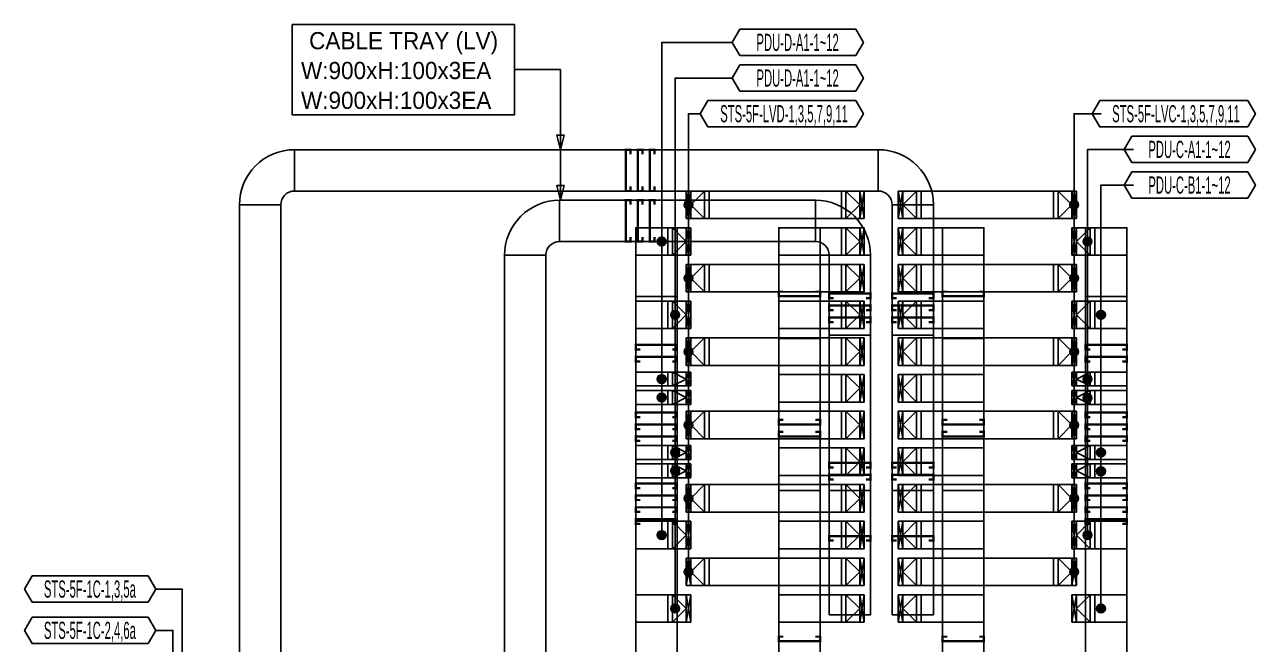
# Model space of a CAD drawing. Header units: millimetres. Extents: x -19577 to 374132, y 182625 to 847314.
# Drawn here: x 315740 to 342548, y 406567 to 420077 of the extents above; entities that cross this region are included whole.
import ezdxf
from ezdxf.enums import TextEntityAlignment as Align

# ---------------------------------------------------------------- set-up
doc = ezdxf.new("R2010")
doc.units = ezdxf.units.MM
doc.header["$LTSCALE"] = 150
for name, color, linetype in [('-----26 Electrical Cable Tray_HV_N', 30, 'Continuous'), ('-----26 Electrical Cable Tray_LV_STS1', 3, 'Continuous'), ('-----26 Electrical Cable Tray_LV_STS2', 2, 'Continuous'), ('-----26 Electrical Cable Tray_LV_STS3', 151, 'Continuous'), ('-----26 Electrical Cable Tray_LV_STSPDU_A', 181, 'Continuous'), ('-----26 Electrical Cable Tray_LV_STSPDU_B', 41, 'Continuous'), ('-----99 Cable Schedule', 2, 'Continuous')]:
    doc.layers.add(name, color=color, linetype=linetype)
doc.styles.add('ELEC', font='Dotum.ttf')

# ---------------------------------------------------------------- blocks, each defined once
blk = doc.blocks.new('A$495596483691')
at = {"color": 0}
for p, q in [((100, 600), (0, 600)), ((0, 600), (0, 0)), ((500, 600), (100, 600)), ((500, 0), (500, 600)), ((0, 0), (100, 0)), ((100, 0), (500, 0))]:
    blk.add_line(p, q, dxfattribs=at)
at = {"color": 8}
for p, q in [((400, 300), (100, 600)), ((100, 600), (100, 0)), ((400, 0), (400, 600)), ((400, 600), (500, 0)), ((500, 600), (400, 0)), ((400, 300), (100, 0))]:
    blk.add_line(p, q, dxfattribs=at)
blk = doc.blocks.new('A$C9a0ab699')
h = blk.add_hatch(color=0)
edge = h.paths.add_edge_path()
edge.add_arc((64, 64), 64, 720, 1080, ccw=False)
at = {"color": 0}
blk.add_circle((64, 64), 64, dxfattribs=at)
blk = doc.blocks.new('A$550585017316')
at = {"color": 0}
for p, q in [((400, 300), (0, 300)), ((0, 300), (0, 0)), ((500, 300), (400, 300)), ((500, 0), (500, 300)), ((0, 0), (400, 0)), ((400, 0), (500, 0))]:
    blk.add_line(p, q, dxfattribs=at)
at = {"color": 8}
for p, q in [((100, 0), (0, 300)), ((0, 0), (100, 300)), ((100, 150), (400, 300)), ((100, 300), (100, 0)), ((400, 0), (400, 300)), ((100, 150), (400, 0))]:
    blk.add_line(p, q, dxfattribs=at)

msp = doc.modelspace()

# ---------------------------------------------------------------- linework, layer by layer
at = {"layer": '-----26 Electrical Cable Tray_HV_N', "color": 1, "elevation": 0}
msp.add_lwpolyline([(321566, 420077), (321566, 418112), (326412, 418112), (326412, 420077)], close=True, dxfattribs=at)
for points in [[(327412, 419095), (326412, 419095)], [(327412, 417350), (327332, 417670), (327492, 417670), (327412, 417350), (327412, 419095)], [(327412, 416250), (327332, 416570), (327492, 416570), (327412, 416250), (327412, 419095)]]:
    msp.add_lwpolyline(points, dxfattribs=at)
at = {"layer": '-----26 Electrical Cable Tray_LV_STS1', "elevation": 0}
for points in [[(321319, 416150), (321319, 416150, -0.414214), (321619, 416450), (321619, 416450), (321619, 417350, 0.414214), (320419, 416150)], [(321319, 416150), (321319, 416150, -0.414214), (321619, 416450), (321619, 416450), (321619, 417350, 0.414214), (320419, 416150)], [(321319, 416150), (321319, 416150, -0.414214), (321619, 416450), (321619, 416450), (321619, 417350, 0.414214), (320419, 416150)], [(334635, 416150), (334635, 416150, 0.414214), (334335, 416450), (334335, 416450), (334335, 417350, -0.414214), (335535, 416150)], [(334635, 416150), (334635, 416150, 0.414214), (334335, 416450), (334335, 416450), (334335, 417350, -0.414214), (335535, 416150)], [(334635, 416150), (334635, 416150, 0.414214), (334335, 416450), (334335, 416450), (334335, 417350, -0.414214), (335535, 416150)], [(327094, 415050), (327094, 415050, -0.414214), (327394, 415350), (327394, 415350), (327394, 416250, 0.414214), (326194, 415050)], [(327094, 415050), (327094, 415050, -0.414214), (327394, 415350), (327394, 415350), (327394, 416250, 0.414214), (326194, 415050)], [(327094, 415050), (327094, 415050, -0.414214), (327394, 415350), (327394, 415350), (327394, 416250, 0.414214), (326194, 415050)], [(333265, 415050), (333265, 415050, 0.414214), (332965, 415350), (332965, 415350), (332965, 416250, -0.414214), (334165, 415050)], [(333265, 415050), (333265, 415050, 0.414214), (332965, 415350), (332965, 415350), (332965, 416250, -0.414214), (334165, 415050)], [(333265, 415050), (333265, 415050, 0.414214), (332965, 415350), (332965, 415350), (332965, 416250, -0.414214), (334165, 415050)]]:
    msp.add_lwpolyline(points, format="xyb", close=True, dxfattribs=at)
for points in [[(334335, 417350), (334335, 416450), (321619, 416450), (321619, 417350)], [(334335, 417350), (334335, 416450), (321619, 416450), (321619, 417350)], [(334335, 417350), (334335, 416450), (321619, 416450), (321619, 417350)], [(321319, 416150), (320419, 416150), (320419, 404900), (321319, 404900)], [(321319, 416150), (320419, 416150), (320419, 404900), (321319, 404900)], [(321319, 416150), (320419, 416150), (320419, 404900), (321319, 404900)], [(332965, 416250), (332965, 415350), (327394, 415350), (327394, 416250)], [(332965, 416250), (332965, 415350), (327394, 415350), (327394, 416250)], [(332965, 416250), (332965, 415350), (327394, 415350), (327394, 416250)], [(334635, 413310), (335535, 413310), (335535, 416150), (334635, 416150)], [(334635, 416150), (335535, 416150), (335535, 407214), (334635, 407214)], [(334635, 416150), (335535, 416150), (335535, 409923), (334635, 409923)], [(333265, 413310), (334165, 413310), (334165, 415050), (333265, 415050)], [(333265, 415050), (334165, 415050), (334165, 407214), (333265, 407214)], [(333265, 415050), (334165, 415050), (334165, 409923), (333265, 409923)]]:
    msp.add_lwpolyline(points, close=True, dxfattribs=at)
at = {"layer": '-----26 Electrical Cable Tray_LV_STS1', "ltscale": 7.5, "const_width": 50, "elevation": 0}
for points in [[(328938, 417250), (328938, 417350), (328838, 417350), (328838, 416450), (328938, 416450), (328938, 416550)], [(329198, 417250), (329198, 417350), (329098, 417350), (329098, 416450), (329198, 416450), (329198, 416550)], [(329458, 417250), (329458, 417350), (329358, 417350), (329358, 416450), (329458, 416450), (329458, 416550)], [(328938, 416150), (328938, 416250), (328838, 416250), (328838, 415350), (328938, 415350), (328938, 415450)], [(329198, 416150), (329198, 416250), (329098, 416250), (329098, 415350), (329198, 415350), (329198, 415450)], [(329458, 416150), (329458, 416250), (329358, 416250), (329358, 415350), (329458, 415350), (329458, 415450)], [(334065, 414113), (334165, 414113), (334165, 414213), (333265, 414213), (333265, 414113), (333365, 414113)], [(335435, 414113), (335535, 414113), (335535, 414213), (334635, 414213), (334635, 414113), (334735, 414113)], [(335435, 413853), (335535, 413853), (335535, 413953), (334635, 413953), (334635, 413853), (334735, 413853)], [(334065, 413593), (334165, 413593), (334165, 413693), (333265, 413693), (333265, 413593), (333365, 413593)], [(335435, 413593), (335535, 413593), (335535, 413693), (334635, 413693), (334635, 413593), (334735, 413593)], [(335435, 410424), (335535, 410424), (335535, 410524), (334635, 410524), (334635, 410424), (334735, 410424)], [(334065, 410164), (334165, 410164), (334165, 410264), (333265, 410264), (333265, 410164), (333365, 410164)], [(335435, 410164), (335535, 410164), (335535, 410264), (334635, 410264), (334635, 410164), (334735, 410164)], [(334065, 408829), (334165, 408829), (334165, 408929), (333265, 408929), (333265, 408829), (333365, 408829)], [(335435, 408829), (335535, 408829), (335535, 408929), (334635, 408929), (334635, 408829), (334735, 408829)]]:
    msp.add_lwpolyline(points, dxfattribs=at)
at = {"layer": '-----26 Electrical Cable Tray_LV_STS1'}
msp.add_lwpolyline([(327094, 415050), (326194, 415050), (326194, 404900), (327094, 404900)], close=True, dxfattribs=at)
msp.add_lwpolyline([(327094, 415050), (326194, 415050), (326194, 404900), (327094, 404900)], close=True, dxfattribs=at)
msp.add_lwpolyline([(327094, 415050), (326194, 415050), (326194, 404900), (327094, 404900)], close=True, dxfattribs=at)
at = {"layer": '-----26 Electrical Cable Tray_LV_STS1', "ltscale": 7.5, "const_width": 50}
for points in [[(334065, 413853), (334165, 413853), (334165, 413953), (333265, 413953), (333265, 413853), (333365, 413853)], [(334065, 410424), (334165, 410424), (334165, 410524), (333265, 410524), (333265, 410424), (333365, 410424)]]:
    msp.add_lwpolyline(points, dxfattribs=at)
at = {"layer": '-----26 Electrical Cable Tray_LV_STS2'}
for points in [[(332165, 404250), (333065, 404250), (333065, 415650), (332165, 415650)], [(332165, 415650), (333530, 415650), (333530, 415050), (332165, 415050)], [(336635, 415650), (335270, 415650), (335270, 415050), (336635, 415050)], [(335735, 404200), (336635, 404200), (336635, 415650), (335735, 415650)], [(332165, 414050), (333530, 414050), (333530, 413450), (332165, 413450)], [(336635, 414050), (335270, 414050), (335270, 413450), (336635, 413450)], [(332165, 404250), (333065, 404250), (333065, 413234), (332165, 413234)], [(335735, 404200), (336635, 404200), (336635, 413234), (335735, 413234)], [(332165, 412450), (333530, 412450), (333530, 411850), (332165, 411850)], [(336635, 412450), (335270, 412450), (335270, 411850), (336635, 411850)], [(332165, 410850), (333530, 410850), (333530, 410250), (332165, 410250)], [(336635, 410850), (335270, 410850), (335270, 410250), (336635, 410250)], [(332165, 404250), (333065, 404250), (333065, 409923), (332165, 409923)], [(335735, 404200), (336635, 404200), (336635, 409923), (335735, 409923)], [(332165, 409250), (333530, 409250), (333530, 408650), (332165, 408650)], [(336635, 409250), (335270, 409250), (335270, 408650), (336635, 408650)], [(332165, 407650), (333530, 407650), (333530, 407050), (332165, 407050)], [(336635, 407650), (335270, 407650), (335270, 407050), (336635, 407050)]]:
    msp.add_lwpolyline(points, close=True, dxfattribs=at)
at = {"layer": '-----26 Electrical Cable Tray_LV_STS2', "ltscale": 7.5, "const_width": 50, "elevation": 0}
for points in [[(332965, 414256), (333065, 414256), (333065, 414156), (332165, 414156), (332165, 414256), (332265, 414256)], [(336535, 414256), (336635, 414256), (336635, 414156), (335735, 414156), (335735, 414256), (335835, 414256)], [(332965, 411462), (333065, 411462), (333065, 411362), (332165, 411362), (332165, 411462), (332265, 411462)], [(336535, 411462), (336635, 411462), (336635, 411362), (335735, 411362), (335735, 411462), (335835, 411462)], [(332965, 411202), (333065, 411202), (333065, 411102), (332165, 411102), (332165, 411202), (332265, 411202)], [(336535, 411202), (336635, 411202), (336635, 411102), (335735, 411102), (335735, 411202), (335835, 411202)], [(332965, 406736), (333065, 406736), (333065, 406636), (332165, 406636), (332165, 406736), (332265, 406736)], [(336535, 406736), (336635, 406736), (336635, 406636), (335735, 406636), (335735, 406736), (335835, 406736)]]:
    msp.add_lwpolyline(points, dxfattribs=at)
at = {"layer": '-----26 Electrical Cable Tray_LV_STS3', "elevation": 0}
for points in [[(330650, 416450), (333530, 416450), (333530, 415850), (330650, 415850)], [(330650, 414850), (333530, 414850), (333530, 414250), (330650, 414250)], [(330650, 413250), (333530, 413250), (333530, 412650), (330650, 412650)], [(330650, 411650), (333530, 411650), (333530, 411050), (330650, 411050)], [(330650, 410050), (333530, 410050), (333530, 409450), (330650, 409450)], [(330650, 408450), (333530, 408450), (333530, 407850), (330650, 407850)]]:
    msp.add_lwpolyline(points, close=True, dxfattribs=at)
at = {"layer": '-----26 Electrical Cable Tray_LV_STS3'}
for points in [[(338150, 416450), (335270, 416450), (335270, 415850), (338150, 415850)], [(338150, 414850), (335270, 414850), (335270, 414250), (338150, 414250)], [(338150, 413250), (335270, 413250), (335270, 412650), (338150, 412650)], [(338150, 411650), (335270, 411650), (335270, 411050), (338150, 411050)], [(338150, 410050), (335270, 410050), (335270, 409450), (338150, 409450)], [(338150, 408450), (335270, 408450), (335270, 407850), (338150, 407850)]]:
    msp.add_lwpolyline(points, close=True, dxfattribs=at)
at = {"layer": '-----26 Electrical Cable Tray_LV_STSPDU_A', "elevation": 0}
for points in [[(329050, 415050), (329750, 415050), (329750, 415650), (329050, 415650)], [(329050, 412200), (329750, 412200), (329750, 412500), (329050, 412500)], [(329050, 411800), (329750, 411800), (329750, 412100), (329050, 412100)], [(329950, 412100), (329050, 412100), (329050, 404400), (329950, 404400)], [(329050, 408650), (329750, 408650), (329750, 409250), (329050, 409250)]]:
    msp.add_lwpolyline(points, close=True, dxfattribs=at)
at = {"layer": '-----26 Electrical Cable Tray_LV_STSPDU_A'}
for points in [[(329950, 415650), (329050, 415650), (329050, 404400), (329950, 404400)], [(339750, 415650), (338850, 415650), (338850, 404400), (339750, 404400)], [(339750, 415050), (339050, 415050), (339050, 415650), (339750, 415650)], [(339750, 412200), (339050, 412200), (339050, 412500), (339750, 412500)], [(339750, 412100), (338850, 412100), (338850, 404762), (339750, 404762)], [(339750, 411800), (339050, 411800), (339050, 412100), (339750, 412100)], [(339750, 408650), (339050, 408650), (339050, 409250), (339750, 409250)]]:
    msp.add_lwpolyline(points, close=True, dxfattribs=at)
at = {"layer": '-----26 Electrical Cable Tray_LV_STSPDU_A', "ltscale": 7.5, "const_width": 50}
for points in [[(329850, 412994), (329950, 412994), (329950, 413094), (329050, 413094), (329050, 412994), (329150, 412994)], [(339650, 412994), (339750, 412994), (339750, 413094), (338850, 413094), (338850, 412994), (338950, 412994)], [(329850, 411521), (329950, 411521), (329950, 411621), (329050, 411621), (329050, 411521), (329150, 411521)], [(339650, 411521), (339750, 411521), (339750, 411621), (338850, 411621), (338850, 411521), (338950, 411521)], [(329850, 409975), (329950, 409975), (329950, 410075), (329050, 410075), (329050, 409975), (329150, 409975)], [(339650, 409975), (339750, 409975), (339750, 410075), (338850, 410075), (338850, 409975), (338950, 409975)]]:
    msp.add_lwpolyline(points, dxfattribs=at)
at = {"layer": '-----26 Electrical Cable Tray_LV_STSPDU_A', "ltscale": 7.5, "const_width": 50, "elevation": 0}
for points in [[(329850, 411262), (329950, 411262), (329950, 411362), (329050, 411362), (329050, 411262), (329150, 411262)], [(339650, 411262), (339750, 411262), (339750, 411362), (338850, 411362), (338850, 411262), (338950, 411262)], [(329850, 409715), (329950, 409715), (329950, 409815), (329050, 409815), (329050, 409715), (329150, 409715)], [(339650, 409715), (339750, 409715), (339750, 409815), (338850, 409815), (338850, 409715), (338950, 409715)]]:
    msp.add_lwpolyline(points, dxfattribs=at)
at = {"layer": '-----26 Electrical Cable Tray_LV_STSPDU_B', "elevation": 0}
for points in [[(329950, 414150), (329050, 414150), (329050, 405500), (329950, 405500)], [(329050, 413450), (329750, 413450), (329750, 414050), (329050, 414050)], [(339750, 414150), (338850, 414150), (338850, 405500), (339750, 405500)], [(339750, 413450), (339050, 413450), (339050, 414050), (339750, 414050)], [(329050, 410600), (329750, 410600), (329750, 410900), (329050, 410900)], [(339750, 410600), (339050, 410600), (339050, 410900), (339750, 410900)], [(329050, 410200), (329750, 410200), (329750, 410500), (329050, 410500)], [(329950, 410500), (329050, 410500), (329050, 405500), (329950, 405500)], [(339750, 410500), (338850, 410500), (338850, 405500), (339750, 405500)], [(339750, 410200), (339050, 410200), (339050, 410500), (339750, 410500)], [(329050, 407050), (329750, 407050), (329750, 407650), (329050, 407650)], [(339750, 407050), (339050, 407050), (339050, 407650), (339750, 407650)]]:
    msp.add_lwpolyline(points, close=True, dxfattribs=at)
at = {"layer": '-----26 Electrical Cable Tray_LV_STSPDU_B', "ltscale": 7.5, "const_width": 50, "elevation": 0}
for points in [[(329850, 412735), (329950, 412735), (329950, 412835), (329050, 412835), (329050, 412735), (329150, 412735)], [(339650, 412735), (339750, 412735), (339750, 412835), (338850, 412835), (338850, 412735), (338950, 412735)], [(329850, 411002), (329950, 411002), (329950, 411102), (329050, 411102), (329050, 411002), (329150, 411002)], [(339650, 411002), (339750, 411002), (339750, 411102), (338850, 411102), (338850, 411002), (338950, 411002)], [(329850, 409455), (329950, 409455), (329950, 409555), (329050, 409555), (329050, 409455), (329150, 409455)], [(339650, 409455), (339750, 409455), (339750, 409555), (338850, 409555), (338850, 409455), (338950, 409455)], [(329850, 409195), (329950, 409195), (329950, 409295), (329050, 409295), (329050, 409195), (329150, 409195)], [(339650, 409195), (339750, 409195), (339750, 409295), (338850, 409295), (338850, 409195), (338950, 409195)]]:
    msp.add_lwpolyline(points, dxfattribs=at)
at = {"layer": '-----99 Cable Schedule', "color": 1, "elevation": 0}
for points in [[(331322, 419979), (331155, 419690), (331322, 419401), (333845, 419401), (334011, 419690), (333845, 419979)], [(331322, 419201), (331155, 418912), (331322, 418624), (333845, 418624), (334011, 418912), (333845, 419201)], [(330622, 418424), (330455, 418135), (330622, 417846), (333845, 417846), (334011, 418135), (333845, 418424)]]:
    msp.add_lwpolyline(points, close=True, dxfattribs=at)
for points in [[(331155, 419690), (329616, 419690), (329616, 408950)], [(331155, 418912), (329908, 418912), (329908, 407350)], [(330200, 408150), (330200, 418135), (330455, 418135)], [(339892, 416580), (339184, 416580), (339184, 407350)]]:
    msp.add_lwpolyline(points, dxfattribs=at)
at = {"layer": '-----99 Cable Schedule', "color": 1}
for points in [[(339159, 418424), (338992, 418135), (339159, 417846), (342381, 417846), (342548, 418135), (342381, 418424)], [(339859, 417646), (339692, 417357), (339859, 417069), (342381, 417069), (342548, 417357), (342381, 417646)], [(339859, 416869), (339692, 416580), (339859, 416291), (342381, 416291), (342548, 416580), (342381, 416869)], [(315907, 408062), (315740, 407774), (315907, 407485), (318429, 407485), (318596, 407774), (318429, 408062)], [(315907, 407162), (315740, 406874), (315907, 406585), (318429, 406585), (318596, 406874), (318429, 407162)]]:
    msp.add_lwpolyline(points, close=True, dxfattribs=at)
for points in [[(338600, 408150), (338600, 418135), (339192, 418135)], [(339892, 417357), (338892, 417357), (338892, 408950)], [(319900, 406100), (319169, 406100), (319169, 407774), (318596, 407774)], [(319900, 405200), (318969, 405200), (318969, 406874), (318596, 406874)]]:
    msp.add_lwpolyline(points, dxfattribs=at)

# ---------------------------------------------------------------- block references
at = {"layer": '-----26 Electrical Cable Tray_LV_STS2'}
for p in [(333530, 415050), (333530, 413450), (333530, 411850), (333530, 410250), (333530, 408650), (333530, 407050)]:
    msp.add_blockref('A$495596483691', p, dxfattribs=at)
at = {"layer": '-----26 Electrical Cable Tray_LV_STS2', "xscale": -1}
for p in [(335270, 415050), (335270, 413450), (335270, 411850), (335270, 410250), (335270, 408650), (335270, 407050)]:
    msp.add_blockref('A$495596483691', p, dxfattribs=at)
at = {"layer": '-----26 Electrical Cable Tray_LV_STS3', "xscale": -1}
for p in [(330650, 415850), (335270, 415850), (330650, 414250), (335270, 414250), (330650, 412650), (335270, 412650), (330650, 411050), (335270, 411050), (330650, 409450), (335270, 409450), (330650, 407850), (335270, 407850)]:
    msp.add_blockref('A$495596483691', p, dxfattribs=at)
at = {"layer": '-----26 Electrical Cable Tray_LV_STS3'}
for p in [(333530, 415850), (338150, 415850), (333530, 414250), (338150, 414250), (333530, 412650), (338150, 412650), (333530, 411050), (338150, 411050), (333530, 409450), (338150, 409450), (333530, 407850), (338150, 407850)]:
    msp.add_blockref('A$495596483691', p, dxfattribs=at)
at = {"layer": '-----26 Electrical Cable Tray_LV_STSPDU_A'}
for name, p in [('A$495596483691', (329750, 415050)), ('A$550585017316', (338550, 412200)), ('A$550585017316', (338550, 411800)), ('A$495596483691', (329750, 408650))]:
    msp.add_blockref(name, p, dxfattribs=at)
at = {"layer": '-----26 Electrical Cable Tray_LV_STSPDU_A', "xscale": -1}
for name, p in [('A$495596483691', (339050, 415050)), ('A$550585017316', (330250, 412200)), ('A$550585017316', (330250, 411800)), ('A$495596483691', (339050, 408650))]:
    msp.add_blockref(name, p, dxfattribs=at)
at = {"layer": '-----26 Electrical Cable Tray_LV_STSPDU_B'}
for name, p in [('A$495596483691', (329750, 413450)), ('A$550585017316', (338550, 410600)), ('A$550585017316', (338550, 410200)), ('A$495596483691', (329750, 407050))]:
    msp.add_blockref(name, p, dxfattribs=at)
at = {"layer": '-----26 Electrical Cable Tray_LV_STSPDU_B', "xscale": -1}
for name, p in [('A$495596483691', (339050, 413450)), ('A$550585017316', (330250, 410600)), ('A$550585017316', (330250, 410200)), ('A$495596483691', (339050, 407050))]:
    msp.add_blockref(name, p, dxfattribs=at)
at = {"layer": '-----99 Cable Schedule', "color": 1, "yscale": 1.5, "zscale": 1.5, "rotation": 180}
for p, xscale in [((330296, 416246), 1.5), ((338504, 416246), -1.5), ((329712, 415446), 1.5), ((338796, 415446), -1.5), ((330296, 414646), 1.5), ((338504, 414646), -1.5), ((330004, 413846), 1.5), ((339088, 413846), -1.5), ((330296, 413044), 1.5), ((338504, 413044), -1.5), ((329712, 412446), 1.5), ((338796, 412446), -1.5), ((329712, 412046), 1.5), ((338796, 412036), -1.5), ((330296, 411444), 1.5), ((338504, 411444), -1.5), ((330004, 410846), 1.5), ((339088, 410846), -1.5), ((330004, 410446), 1.5), ((339088, 410436), -1.5), ((330296, 409846), 1.5), ((338504, 409846), -1.5), ((329712, 409046), 1.5), ((338796, 409046), -1.5), ((330296, 408246), 1.5), ((338504, 408246), -1.5), ((330004, 407446), 1.5), ((339088, 407446), -1.5)]:
    msp.add_blockref('A$C9a0ab699', p, dxfattribs=dict(at, xscale=xscale))

# ---------------------------------------------------------------- texts
at = {"layer": '-----26 Electrical Cable Tray_LV_STS1', "style": 'ELEC'}
for s, p in [('CABLE TRAY (LV)', (321937, 419727)), ('W:900xH:100x3EA', (321760, 419077)), ('W:900xH:100x3EA', (321760, 418427))]:
    msp.add_text(s, height=375, dxfattribs=at).set_placement(p, align=Align.MIDDLE_LEFT)
at = {"layer": '-----99 Cable Schedule', "style": 'ELEC', "width": 0.5}
for s, p in [('PDU-D-A1-1~12', (332577, 419690)), ('PDU-D-A1-1~12', (332577, 418912)), ('STS-5F-LVD-1,3,5,7,9,11', (332282, 418135)), ('STS-5F-LVC-1,3,5,7,9,11', (340819, 418135)), ('PDU-C-A1-1~12', (341113, 417357)), ('PDU-C-B1-1~12', (341113, 416580)), ('STS-5F-1C-1,3,5a', (317162, 407774)), ('STS-5F-1C-2,4,6a', (317162, 406874))]:
    msp.add_text(s, height=375, dxfattribs=at).set_placement(p, align=Align.MIDDLE_CENTER)

doc.saveas('drawing.dxf')
